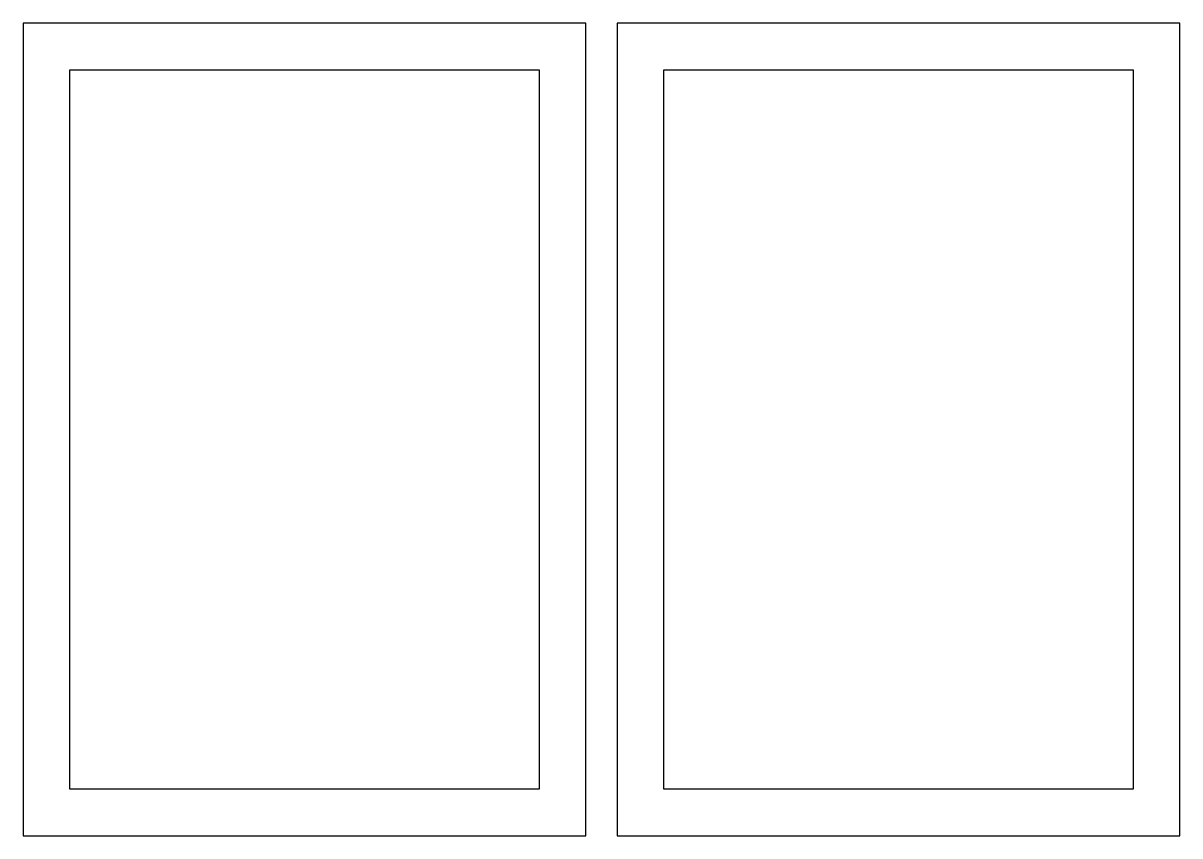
# Model space of a CAD drawing. Header units: metres. Extents: x 0 to 235, y 0 to 165.
import ezdxf

# ---------------------------------------------------------------- set-up
doc = ezdxf.new("R2010")
doc.units = ezdxf.units.M

msp = doc.modelspace()

# ---------------------------------------------------------------- linework, layer by layer
for p, q in [((114.4, 165.2), (0, 165.2)), ((0, 165.2), (0, 0)), ((114.4, 0), (114.4, 165.2)), ((235.15, 165.2), (120.75, 165.2)), ((120.75, 165.2), (120.75, 0)), ((235.15, 0), (235.15, 165.2)), ((9.525, 9.525), (9.525, 155.675)), ((9.525, 155.675), (104.875, 155.675)), ((104.875, 155.675), (104.875, 9.525)), ((130.275, 9.525), (130.275, 155.675)), ((130.275, 155.675), (225.625, 155.675)), ((225.625, 155.675), (225.625, 9.525)), ((104.875, 9.525), (9.525, 9.525)), ((225.625, 9.525), (130.275, 9.525)), ((0, 0), (114.4, 0)), ((120.75, 0), (235.15, 0))]:
    msp.add_line(p, q)

doc.saveas('drawing.dxf')
